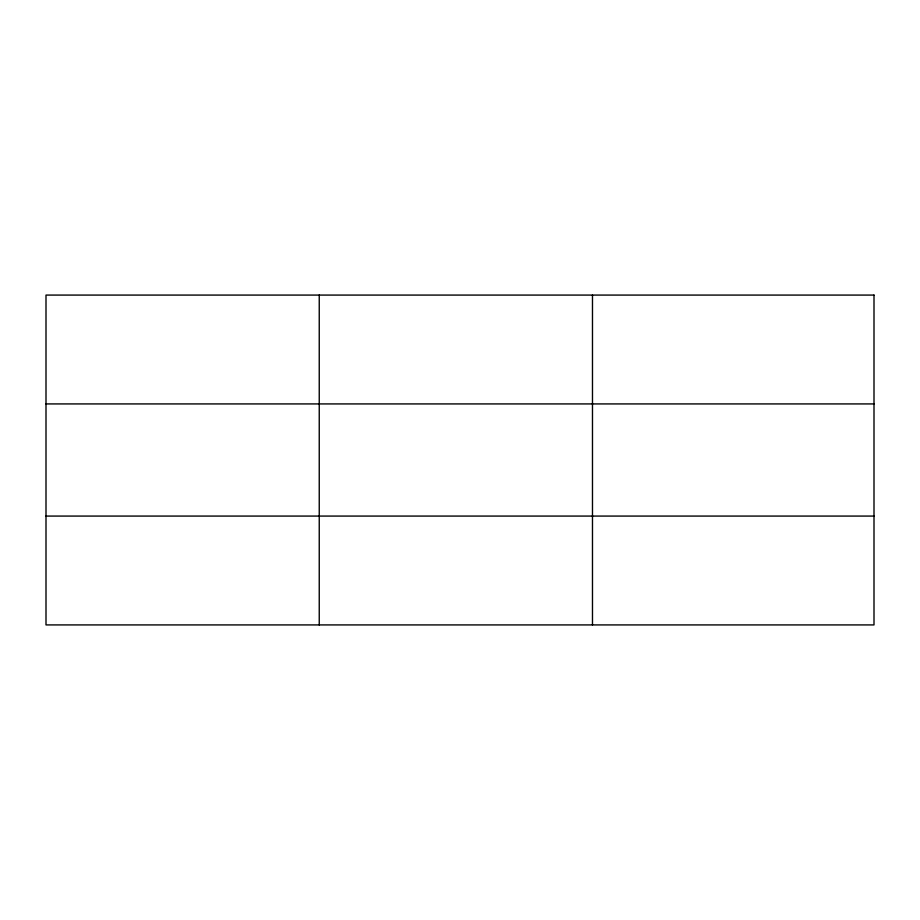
<?xml version="1.0" encoding="UTF-8"?>
<svg xmlns="http://www.w3.org/2000/svg" width="920" height="920" viewBox="0 0 920 920"><rect width="100%" height="100%" fill="white"/><g stroke="black" fill="none" stroke-linecap="round" stroke-linejoin="round"><path stroke-width="1.38" d="M319.24 295.078L319.24 624.921M46 403.926L874 403.926M46 516.074L874 516.074M592.48 295.078L592.48 624.921M874 295.078L874 624.921L46 624.921L46 295.078L874 295.078"/></g></svg>
